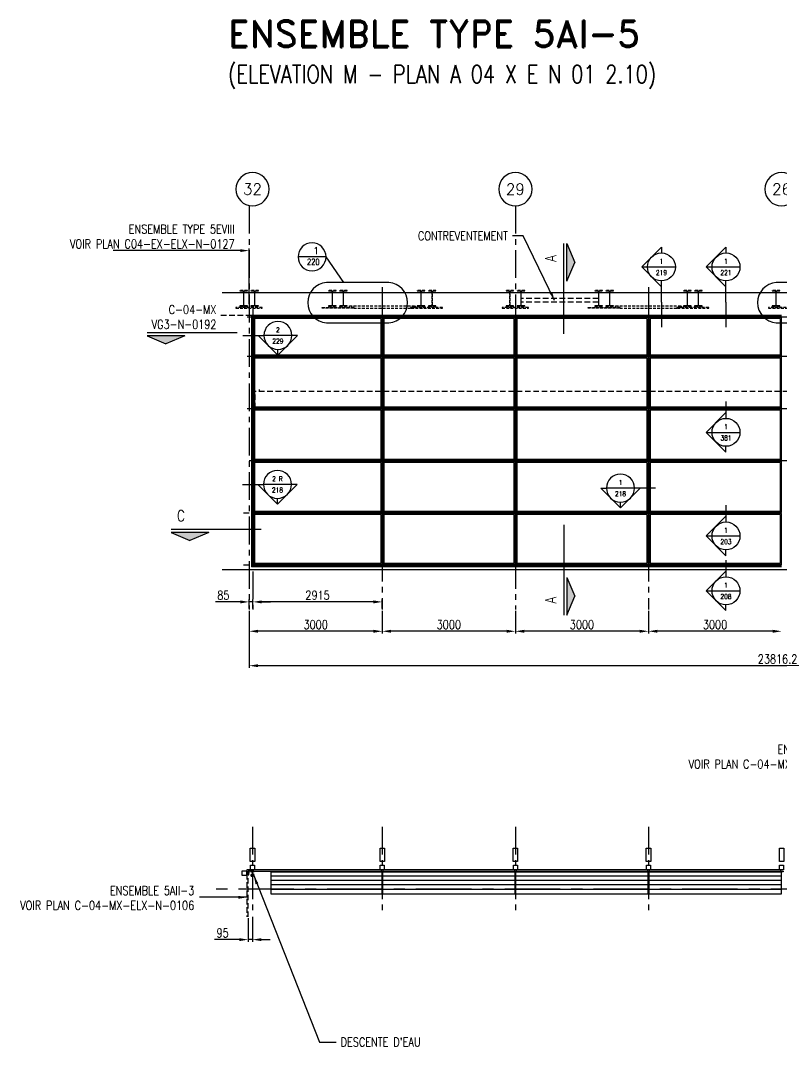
# Model space of a CAD drawing. Extents: x -39848 to 12367, y -31230 to 3285.
# Drawn here: x -39848 to -22698, y -19826 to 3285 of the extents above; entities that cross this region are included whole.
import ezdxf
from ezdxf.enums import TextEntityAlignment as Align

# ---------------------------------------------------------------- set-up
doc = ezdxf.new("R2010")
doc.units = 0
doc.header["$LTSCALE"] = 500
doc.header["$MEASUREMENT"] = 0
for name, pattern in [('AXES', [2, 1.25, -0.25, 0.25, -0.25]), ('AXESX2', [4, 2.5, -0.5, 0.5, -0.5]), ('CACHE', [0.375, 0.25, -0.125]), ('CACHE2', [0.1875, 0.125, -0.0625])]:
    doc.linetypes.add(name, pattern=pattern)
doc.layers.get('0').update_dxf_attribs({"linetype": 'CONTINUOUS'})
doc.layers.get('DEFPOINTS').update_dxf_attribs({"linetype": 'CONTINUOUS'})
for name, color, linetype in [('ALU-VIEW', 5, 'CONTINUOUS'), ('ATT', 3, 'CONTINUOUS'), ('CEN-2', 1, 'AXES'), ('CEN-3', 2, 'AXESX2'), ('DAS-1', 1, 'CACHE2'), ('DAS-2', 1, 'CACHE'), ('DIM', 6, 'CONTINUOUS'), ('HATCH', 1, 'CONTINUOUS'), ('STR', 4, 'CONTINUOUS'), ('THIN-LINE', 1, 'CONTINUOUS'), ('TXT', 7, 'CONTINUOUS')]:
    doc.layers.add(name, color=color, linetype=linetype)
doc.styles.add('ROMAND', font='ROMAND')
doc.styles.add('SIMPLEX', font='SIMPLEX', dxfattribs={"width": 0.8})
doc.dimstyles.new('LEADER', dxfattribs={"dimscale": 50, "dimtxt": 4, "dimasz": 4, "dimexe": 1, "dimexo": 1.5, "dimgap": 2, "dimtad": 0, "dimdec": 1, "dimtxsty": 'SIMPLEX', "dimcen": 2.5, "dimclrd": 1, "dimclre": 1, "dimclrt": 256, "dimazin": 3, "dimtfac": 1, "dimtmove": 0, "dimatfit": 3, "dimtolj": 1})
doc.dimstyles.get("Standard").update_dxf_attribs({"dimscale": 50, "dimtxt": 4, "dimasz": 4, "dimexe": 1, "dimexo": 0.5, "dimgap": 1, "dimtad": 1, "dimdec": 1, "dimtxsty": 'SIMPLEX', "dimcen": 2.5, "dimclrd": 1, "dimclre": 1, "dimclrt": 6, "dimazin": 3, "dimtfac": 1, "dimtmove": 0, "dimatfit": 3, "dimtolj": 1})

# ---------------------------------------------------------------- blocks, each defined once
blk = doc.blocks.new('*D27')
at = {"layer": 'DEFPOINTS', "color": 0}
for p in [(-28695, -9985), (-25695, -9985), (-28695, -10473)]:
    blk.add_point(p, dxfattribs=at)
at = {"layer": 'DIM', "color": 1}
for p, q in [((-28695, -10010), (-28695, -10523)), ((-25895, -10473), (-28495, -10473))]:
    blk.add_line(p, q, dxfattribs=at)
for points in [[(-28495, -10439), (-28495, -10506), (-28695, -10473)], [(-25895, -10439), (-25895, -10506), (-25695, -10473)]]:
    blk.add_solid(points, dxfattribs=at)
at = {"layer": 'DIM', "color": 6, "insert": (-27195, -10323), "char_height": 200, "attachment_point": 5, "style": 'SIMPLEX'}
blk.add_mtext('\\A1;3000', dxfattribs=at)
blk = doc.blocks.new('CAILLEBOTI')
at = {"layer": 'THIN-LINE'}
for p, q in [((5, -100), (2995, -100)), ((5, -199), (2995, -199)), ((5, -298), (2995, -298)), ((5, -397), (2995, -397))]:
    blk.add_line(p, q, dxfattribs=at)
blk.add_lwpolyline([(5, -10), (2995, -10), (2995, -496), (5, -496)], close=True, dxfattribs=at)
blk = doc.blocks.new('*D28')
at = {"color": 1, "linetype": 'BYBLOCK'}
for p, q in [((-34695, -10010), (-34695, -11298)), ((-10879, -10060), (-10879, -11298)), ((-11079, -11248), (-34495, -11248))]:
    blk.add_line(p, q, dxfattribs=at)
for points in [[(-34495, -11215), (-34495, -11281), (-34695, -11248)], [(-11079, -11215), (-11079, -11281), (-10879, -11248)]]:
    blk.add_solid(points, dxfattribs=at)
at = {"layer": 'DEFPOINTS', "color": 0, "linetype": 'BYBLOCK'}
for p in [(-34695, -9985), (-10879, -10035), (-34695, -11248)]:
    blk.add_point(p, dxfattribs=at)
at = {"color": 6, "linetype": 'BYBLOCK', "insert": (-22787, -11098), "char_height": 200, "attachment_point": 5, "style": 'SIMPLEX'}
blk.add_mtext('\\A1;23816.2', dxfattribs=at)
blk = doc.blocks.new('PIJL-VER-ON')
at = {"layer": 'TXT'}
for p, q in [((0, 122), (0, -254)), ((0, -123), (-445, -569)), ((0, -1014), (-445, -569)), ((-445, -569), (-315, -569)), ((-315, -569), (315, -569)), ((0, -1014), (0, -884))]:
    blk.add_line(p, q, dxfattribs=at)
blk.add_circle((0, -569), 315, dxfattribs=at)
blk = doc.blocks.new('*D38')
at = {"layer": 'DEFPOINTS', "color": 0}
for p in [(-25695, -9985), (-22695, -9985), (-25695, -10473)]:
    blk.add_point(p, dxfattribs=at)
at = {"layer": 'DIM', "color": 1}
for p, q in [((-25695, -10010), (-25695, -10523)), ((-22895, -10473), (-25495, -10473))]:
    blk.add_line(p, q, dxfattribs=at)
for points in [[(-25495, -10439), (-25495, -10506), (-25695, -10473)], [(-22895, -10439), (-22895, -10506), (-22695, -10473)]]:
    blk.add_solid(points, dxfattribs=at)
at = {"layer": 'DIM', "color": 6, "insert": (-24195, -10323), "char_height": 200, "attachment_point": 5, "style": 'SIMPLEX'}
blk.add_mtext('\\A1;3000', dxfattribs=at)
blk = doc.blocks.new('PIJL-HOR-RE')
at = {"layer": 'TXT'}
for p, q in [((-238, 0), (238, 0)), ((107, 0), (553, -445)), ((998, 0), (553, -445)), ((998, 0), (868, 0)), ((238, 0), (868, 0)), ((553, -445), (553, -315))]:
    blk.add_line(p, q, dxfattribs=at)
blk.add_circle((553, 0), 315, dxfattribs=at)
at = {"layer": 'ATT', "style": 'SIMPLEX', "width": 0.8}
for tag, p in [('DETAIL', (553, 126)), ('DRAWING', (553, -128))]:
    blk.add_attdef(tag, text='', height=109, dxfattribs=at).set_placement(p, align=Align.MIDDLE)
blk = doc.blocks.new('PIJL-VER-BO')
at = {"layer": 'TXT'}
for p, q in [((0, 1061), (-445, 616)), ((0, 1061), (0, 931)), ((0, 170), (-445, 616)), ((-445, 616), (-315, 616)), ((-315, 616), (315, 616)), ((0, -174), (0, 301))]:
    blk.add_line(p, q, dxfattribs=at)
blk.add_circle((0, 616), 315, dxfattribs=at)
blk = doc.blocks.new('TMP-JB-01')
at = {"layer": 'DAS-1'}
blk.add_lwpolyline([(-293, -455), (297, -455), (297, -467), (-293, -467)], close=True, dxfattribs=at)
blk = doc.blocks.new('IPE360')
blk.add_lwpolyline([(-85, 0), (85, 0), (85, 12.7), (22, 12.7, -0.4142136), (4, 30.7), (4, 329.3, -0.4142136), (22, 347.3), (85, 347.3), (85, 360), (-85, 360), (-85, 347.3), (-22, 347.3, -0.4142136), (-4, 329.3), (-4, 30.7, -0.4142136), (-22, 12.7), (-85, 12.7)], format="xyb", close=True)
blk = doc.blocks.new('TMP-JB-02')
at = {"layer": 'DAS-1'}
for points in [[(-1357, -455), (-655, -455), (-655, -467), (-1357, -467)], [(636, -479), (636, -451), (740, -451), (740, -415), (-740, -415), (-740, -451), (-636, -451), (-636, -479)], [(1357, -455), (655, -455), (655, -467), (1357, -467)]]:
    blk.add_lwpolyline(points, close=True, dxfattribs=at)
blk = doc.blocks.new('ASNR')
at = {"layer": 'TXT'}
blk.add_circle((0, 0), 7.5, dxfattribs=at)
blk = doc.blocks.new('SNEDE')
at = {"layer": 'TXT'}
for p, q in [((-643, 99.6), (169.7, 99.6)), ((-169.7, 72.1), (169.7, 72.1)), ((-169.7, 72.1), (0, 0)), ((169.7, 72.1), (0, 0))]:
    blk.add_line(p, q, dxfattribs=at)
blk.add_solid([(-169.7, 72.1), (0, 0), (169.7, 72.1)], dxfattribs=at)
blk = doc.blocks.new('ARROW-HR')
at = {"layer": 'TXT', "xscale": 2.5, "yscale": 2.5, "zscale": 2.5}
blk.add_blockref('SNEDE', (612, -249), dxfattribs=at)
at = {"layer": 'TXT', "style": 'SIMPLEX', "width": 0.8}
blk.add_attdef('1', text='', height=250, dxfattribs=at).set_placement((867, 186), align=Align.RIGHT)
blk = doc.blocks.new('ARROW-VB')
at = {"layer": 'TXT', "xscale": -0.05, "yscale": 0.05, "zscale": 0.05, "rotation": 270}
blk.add_blockref('SNEDE', (-4.98, 32.15), dxfattribs=at)
at = {"layer": 'TXT', "style": 'SIMPLEX', "width": 0.8}
blk.add_attdef('1', text='', height=5, rotation=90, dxfattribs=at).set_placement((8.39, 35.48), align=Align.RIGHT)
blk = doc.blocks.new('*D50')
at = {"color": 1, "linetype": 'BYBLOCK'}
for p, q in [((-37327, -16932), (-37327, -17469)), ((-37232, -16904), (-37232, -17469)), ((-37527, -17419), (-38086, -17419)), ((-37232, -17419), (-37327, -17419)), ((-37032, -17419), (-36832, -17419))]:
    blk.add_line(p, q, dxfattribs=at)
for points in [[(-37527, -17386), (-37527, -17453), (-37327, -17419)], [(-37032, -17386), (-37032, -17453), (-37232, -17419)]]:
    blk.add_solid(points, dxfattribs=at)
at = {"layer": 'DEFPOINTS', "color": 0, "linetype": 'BYBLOCK'}
for p in [(-37327, -16907), (-37232, -16879), (-37327, -17419)]:
    blk.add_point(p, dxfattribs=at)
at = {"color": 6, "linetype": 'BYBLOCK', "insert": (-37906, -17269), "char_height": 200, "attachment_point": 5, "style": 'SIMPLEX'}
blk.add_mtext('\\A1;95', dxfattribs=at)
blk = doc.blocks.new('*D51')
at = {"color": 1, "linetype": 'BYBLOCK'}
for p, q in [((-37222, -9960), (-37222, -9761)), ((-34507, -9811), (-37022, -9811)), ((-34307, -9960), (-34307, -9761))]:
    blk.add_line(p, q, dxfattribs=at)
for points in [[(-37022, -9778), (-37022, -9845), (-37222, -9811)], [(-34507, -9778), (-34507, -9845), (-34307, -9811)]]:
    blk.add_solid(points, dxfattribs=at)
at = {"layer": 'DEFPOINTS', "color": 0, "linetype": 'BYBLOCK'}
for p in [(-37222, -9811), (-37222, -9985), (-34307, -9985)]:
    blk.add_point(p, dxfattribs=at)
at = {"color": 6, "linetype": 'BYBLOCK', "insert": (-35764, -9661), "char_height": 200, "attachment_point": 5, "style": 'SIMPLEX'}
blk.add_mtext('\\A1;2915', dxfattribs=at)
blk = doc.blocks.new('*D52')
at = {"color": 1, "linetype": 'BYBLOCK'}
for p, q in [((-37507, -9811), (-38066, -9811)), ((-37307, -9960), (-37307, -9761)), ((-37222, -9811), (-37307, -9811)), ((-37222, -9960), (-37222, -9761)), ((-37022, -9811), (-36822, -9811))]:
    blk.add_line(p, q, dxfattribs=at)
for points in [[(-37507, -9778), (-37507, -9845), (-37307, -9811)], [(-37022, -9778), (-37022, -9845), (-37222, -9811)]]:
    blk.add_solid(points, dxfattribs=at)
at = {"layer": 'DEFPOINTS', "color": 0, "linetype": 'BYBLOCK'}
for p in [(-37307, -9811), (-37307, -9985), (-37222, -9985)]:
    blk.add_point(p, dxfattribs=at)
at = {"color": 6, "linetype": 'BYBLOCK', "insert": (-37886, -9661), "char_height": 200, "attachment_point": 5, "style": 'SIMPLEX'}
blk.add_mtext('\\A1;85', dxfattribs=at)
blk = doc.blocks.new('*D53')
at = {"layer": 'DEFPOINTS', "color": 0}
for p in [(-34695, -9985), (-31695, -9985), (-34695, -10473)]:
    blk.add_point(p, dxfattribs=at)
at = {"layer": 'DIM', "color": 1}
for p, q in [((-34695, -10010), (-34695, -10523)), ((-31895, -10473), (-34495, -10473))]:
    blk.add_line(p, q, dxfattribs=at)
for points in [[(-34495, -10439), (-34495, -10506), (-34695, -10473)], [(-31895, -10439), (-31895, -10506), (-31695, -10473)]]:
    blk.add_solid(points, dxfattribs=at)
at = {"layer": 'DIM', "color": 6, "insert": (-33195, -10323), "char_height": 200, "attachment_point": 5, "style": 'SIMPLEX'}
blk.add_mtext('\\A1;3000', dxfattribs=at)
blk = doc.blocks.new('*D54')
at = {"layer": 'DEFPOINTS', "color": 0}
for p in [(-31695, -9985), (-28695, -9985), (-31695, -10473)]:
    blk.add_point(p, dxfattribs=at)
at = {"layer": 'DIM', "color": 1}
for p, q in [((-31695, -10010), (-31695, -10523)), ((-28895, -10473), (-31495, -10473))]:
    blk.add_line(p, q, dxfattribs=at)
for points in [[(-31495, -10439), (-31495, -10506), (-31695, -10473)], [(-28895, -10439), (-28895, -10506), (-28695, -10473)]]:
    blk.add_solid(points, dxfattribs=at)
at = {"layer": 'DIM', "color": 6, "insert": (-30195, -10323), "char_height": 200, "attachment_point": 5, "style": 'SIMPLEX'}
blk.add_mtext('\\A1;3000', dxfattribs=at)
blk = doc.blocks.new('PIJL-HOR-LI')
at = {"layer": 'TXT'}
for p, q in [((-998, 0), (-553, -445)), ((-998, 0), (-868, 0)), ((-107, 0), (-553, -445)), ((238, 0), (-238, 0)), ((-868, 0), (-238, 0)), ((-553, -445), (-553, -315))]:
    blk.add_line(p, q, dxfattribs=at)
blk.add_circle((-553, 0), 315, dxfattribs=at)
at = {"layer": 'ATT', "style": 'SIMPLEX', "width": 0.8}
for tag, p in [('DETAIL', (-553, 126)), ('DRAWING', (-553, -128))]:
    blk.add_attdef(tag, text='', height=109, dxfattribs=at).set_placement(p, align=Align.MIDDLE)
blk = doc.blocks.new('DETNR')
at = {"layer": 'TXT'}
blk.add_line((-10, 0), (10, 0), dxfattribs=at)
blk.add_circle((0, 0), 10, dxfattribs=at)
blk = doc.blocks.new('*D57')
at = {"layer": 'DEFPOINTS', "color": 0}
for p in [(-37762, -1898), (-34695, -3125), (-37762, -3290)]:
    blk.add_point(p, dxfattribs=at)
at = {"layer": 'DIM', "color": 1}
for p, q in [((-34695, -3100), (-34695, -1848)), ((-34895, -1898), (-37762, -1898))]:
    blk.add_line(p, q, dxfattribs=at)
blk.add_solid([(-34895, -1865), (-34895, -1931), (-34695, -1898)], dxfattribs=at)
at = {"layer": 'DIM', "color": 6, "insert": (-35023, -1581), "char_height": 200, "attachment_point": 6, "style": 'SIMPLEX'}
blk.add_mtext('\\A1;ENSEMBLE TYPE 5EVIII\\PVOIR PLAN C04-EX-ELX-N-0127', dxfattribs=at)
blk = doc.blocks.new('_NONE')

msp = doc.modelspace()

# ---------------------------------------------------------------- hatches: boundary and pattern name
at = {"layer": 'HATCH'}
h = msp.add_hatch(dxfattribs=at)
h.set_pattern_fill('ANSI31', color=256, style=0)
h.set_pattern_definition([(135, (-62695.77045, -2723.7579), (0.08838834765, 0.08838834765), [])])
edge = h.paths.add_edge_path()
edge.add_arc((-34620.28, -15965.91), 30, 0, 360)

# ---------------------------------------------------------------- linework, layer by layer
at = {"layer": 'ALU-VIEW'}
for p, q in [((-31695.28, -3359.97), (-34645.28, -3359.97)), ((-34645.28, -3359.97), (-34645.28, -4284.97)), ((-31695.28, -3384.97), (-34620.28, -3384.97)), ((-34620.28, -3384.97), (-34620.28, -4284.97)), ((-31705.28, -3404.97), (-34600.28, -3404.97)), ((-34600.28, -3404.97), (-34600.28, -4274.97)), ((-31730.28, -3429.97), (-34575.28, -3429.97)), ((-34575.28, -3429.97), (-34575.28, -4249.97)), ((-31730.28, -3429.97), (-31730.28, -4249.97)), ((-31705.28, -3404.97), (-31705.28, -4274.97)), ((-28695.28, -3359.97), (-31695.28, -3359.97)), ((-28695.28, -3384.97), (-31695.28, -3384.97)), ((-28705.28, -3404.97), (-31685.28, -3404.97)), ((-31685.28, -3404.97), (-31685.28, -4274.97)), ((-28730.28, -3429.97), (-31660.28, -3429.97)), ((-31660.28, -3429.97), (-31660.28, -4249.97)), ((-28730.28, -3429.97), (-28730.28, -4249.97)), ((-28705.28, -3404.97), (-28705.28, -4274.97)), ((-25695.28, -3359.97), (-28695.28, -3359.97)), ((-25695.28, -3384.97), (-28695.28, -3384.97)), ((-25705.28, -3404.97), (-28685.28, -3404.97)), ((-28685.28, -3404.97), (-28685.28, -4274.97)), ((-25730.28, -3429.97), (-28660.28, -3429.97)), ((-28660.28, -3429.97), (-28660.28, -4249.97)), ((-25730.28, -3429.97), (-25730.28, -4249.97)), ((-25705.28, -3404.97), (-25705.28, -4274.97)), ((-22695.28, -3359.97), (-25695.28, -3359.97)), ((-22695.28, -3384.97), (-25695.28, -3384.97)), ((-22705.28, -3404.97), (-25685.28, -3404.97)), ((-25685.28, -3404.97), (-25685.28, -4274.97)), ((-22730.28, -3429.97), (-25660.28, -3429.97)), ((-25660.28, -3429.97), (-25660.28, -4249.97)), ((-22730.28, -3429.97), (-22730.28, -4249.97)), ((-22705.28, -3404.97), (-22705.28, -4274.97)), ((-34645.28, -4284.97), (-34645.28, -5459.97)), ((-34620.28, -4284.97), (-34620.28, -5459.97)), ((-31705.28, -4274.97), (-34600.28, -4274.97)), ((-31705.28, -4294.97), (-34600.28, -4294.97)), ((-34600.28, -4294.97), (-34600.28, -5449.97)), ((-31730.28, -4249.97), (-34575.28, -4249.97)), ((-31730.28, -4319.97), (-34575.28, -4319.97)), ((-34575.28, -4319.97), (-34575.28, -5424.97)), ((-31730.28, -4319.97), (-31730.28, -5424.97)), ((-31705.28, -4294.97), (-31705.28, -5449.97)), ((-28705.28, -4274.97), (-31685.28, -4274.97)), ((-31685.28, -4294.97), (-31685.28, -5449.97)), ((-28705.28, -4294.97), (-31685.28, -4294.97)), ((-28730.28, -4249.97), (-31660.28, -4249.97)), ((-31660.28, -4319.97), (-31660.28, -5424.97)), ((-28730.28, -4319.97), (-31660.28, -4319.97)), ((-28730.28, -4319.97), (-28730.28, -5424.97)), ((-28705.28, -4294.97), (-28705.28, -5449.97)), ((-25705.28, -4274.97), (-28685.28, -4274.97)), ((-25705.28, -4294.97), (-28685.28, -4294.97)), ((-28685.28, -4294.97), (-28685.28, -5449.97)), ((-25730.28, -4249.97), (-28660.28, -4249.97)), ((-25730.28, -4319.97), (-28660.28, -4319.97)), ((-28660.28, -4319.97), (-28660.28, -5424.97)), ((-25730.28, -4319.97), (-25730.28, -5424.97)), ((-25705.28, -4294.97), (-25705.28, -5449.97)), ((-22705.28, -4274.97), (-25685.28, -4274.97)), ((-25685.28, -4294.97), (-25685.28, -5449.97)), ((-22705.28, -4294.97), (-25685.28, -4294.97)), ((-22730.28, -4249.97), (-25660.28, -4249.97)), ((-25660.28, -4319.97), (-25660.28, -5424.97)), ((-22730.28, -4319.97), (-25660.28, -4319.97)), ((-22730.28, -4319.97), (-22730.28, -5424.97)), ((-22705.28, -4294.97), (-22705.28, -5449.97)), ((-34645.28, -5459.97), (-34645.28, -6634.97)), ((-34620.28, -5459.97), (-34620.28, -6634.97)), ((-31705.28, -5449.97), (-34600.28, -5449.97)), ((-31705.28, -5469.97), (-34600.28, -5469.97)), ((-34600.28, -5469.97), (-34600.28, -6624.97)), ((-31730.28, -5424.97), (-34575.28, -5424.97)), ((-31730.28, -5494.97), (-34575.28, -5494.97)), ((-34575.28, -5494.97), (-34575.28, -6599.97)), ((-31730.28, -5494.97), (-31730.28, -6599.97)), ((-31705.28, -5469.97), (-31705.28, -6624.97)), ((-28705.28, -5449.97), (-31685.28, -5449.97)), ((-28705.28, -5469.97), (-31685.28, -5469.97)), ((-31685.28, -5469.97), (-31685.28, -6624.97)), ((-28730.28, -5424.97), (-31660.28, -5424.97)), ((-28730.28, -5494.97), (-31660.28, -5494.97)), ((-31660.28, -5494.97), (-31660.28, -6599.97)), ((-28730.28, -5494.97), (-28730.28, -6599.97)), ((-28705.28, -5469.97), (-28705.28, -6624.97)), ((-25705.28, -5449.97), (-28685.28, -5449.97)), ((-25705.28, -5469.97), (-28685.28, -5469.97)), ((-28685.28, -5469.97), (-28685.28, -6624.97)), ((-25730.28, -5424.97), (-28660.28, -5424.97)), ((-25730.28, -5494.97), (-28660.28, -5494.97)), ((-28660.28, -5494.97), (-28660.28, -6599.97)), ((-25730.28, -5494.97), (-25730.28, -6599.97)), ((-25705.28, -5469.97), (-25705.28, -6624.97)), ((-22705.28, -5449.97), (-25685.28, -5449.97)), ((-22705.28, -5469.97), (-25685.28, -5469.97)), ((-25685.28, -5469.97), (-25685.28, -6624.97)), ((-22730.28, -5424.97), (-25660.28, -5424.97)), ((-22730.28, -5494.97), (-25660.28, -5494.97)), ((-25660.28, -5494.97), (-25660.28, -6599.97)), ((-22730.28, -5494.97), (-22730.28, -6599.97)), ((-22705.28, -5469.97), (-22705.28, -6624.97)), ((-34645.58, -6634.97), (-34645.28, -7809.97)), ((-34620.36, -6634.97), (-34620.28, -7809.97)), ((-31705.28, -6624.97), (-34600.28, -6624.97)), ((-31705.28, -6644.97), (-34600.28, -6644.97)), ((-34600.28, -6644.97), (-34600.28, -7799.97)), ((-31730.28, -6599.97), (-34575.28, -6599.97)), ((-31730.28, -6669.97), (-34575.28, -6669.97)), ((-34575.28, -6669.97), (-34575.28, -7774.97)), ((-31730.28, -6669.97), (-31730.28, -7774.97)), ((-31705.28, -6644.97), (-31705.28, -7799.97)), ((-28705.28, -6624.97), (-31685.28, -6624.97)), ((-28705.28, -6644.97), (-31685.28, -6644.97)), ((-31685.28, -6644.97), (-31685.28, -7799.97)), ((-28730.28, -6599.97), (-31660.28, -6599.97)), ((-28730.28, -6669.97), (-31660.28, -6669.97)), ((-31660.28, -6669.97), (-31660.28, -7774.97)), ((-28730.28, -6669.97), (-28730.28, -7774.97)), ((-28705.28, -6644.97), (-28705.28, -7799.97)), ((-25705.28, -6624.97), (-28685.28, -6624.97)), ((-25705.28, -6644.97), (-28685.28, -6644.97)), ((-28685.28, -6644.97), (-28685.28, -7799.97)), ((-25730.28, -6599.97), (-28660.28, -6599.97)), ((-25730.28, -6669.97), (-28660.28, -6669.97)), ((-28660.28, -6669.97), (-28660.28, -7774.97)), ((-25730.28, -6669.97), (-25730.28, -7774.97)), ((-25705.28, -6644.97), (-25705.28, -7799.97)), ((-22705.28, -6624.97), (-25685.28, -6624.97)), ((-22705.28, -6644.97), (-25685.28, -6644.97)), ((-25685.28, -6644.97), (-25685.28, -7799.97)), ((-22730.28, -6599.97), (-25660.28, -6599.97)), ((-22730.28, -6669.97), (-25660.28, -6669.97)), ((-25660.28, -6669.97), (-25660.28, -7774.97)), ((-22730.28, -6669.97), (-22730.28, -7774.97)), ((-22705.28, -6644.97), (-22705.28, -7799.97)), ((-34645.28, -7809.97), (-34645.28, -9019.97)), ((-34620.28, -7809.97), (-34620.28, -8994.97)), ((-31705.28, -7799.97), (-34600.28, -7799.97)), ((-34600.28, -7819.97), (-34600.28, -8974.97)), ((-31705.28, -7819.97), (-34600.28, -7819.97)), ((-31730.28, -7774.97), (-34575.28, -7774.97)), ((-34575.28, -7844.97), (-34575.28, -8949.97)), ((-31730.28, -7844.97), (-34575.28, -7844.97)), ((-31730.28, -7844.97), (-31730.28, -8949.97)), ((-31705.28, -7819.97), (-31705.28, -8974.97)), ((-28705.28, -7799.97), (-31685.28, -7799.97)), ((-31685.28, -7819.97), (-31685.28, -8974.97)), ((-28705.28, -7819.97), (-31685.28, -7819.97)), ((-28730.28, -7774.97), (-31660.28, -7774.97)), ((-31660.28, -7844.97), (-31660.28, -8949.97)), ((-28730.28, -7844.97), (-31660.28, -7844.97)), ((-28730.28, -7844.97), (-28730.28, -8949.97)), ((-28705.28, -7819.97), (-28705.28, -8974.97)), ((-25705.28, -7799.97), (-28685.28, -7799.97)), ((-25705.28, -7819.97), (-28685.28, -7819.97)), ((-28685.28, -7819.97), (-28685.28, -8974.97)), ((-25730.28, -7774.97), (-28660.28, -7774.97)), ((-25730.28, -7844.97), (-28660.28, -7844.97)), ((-28660.28, -7844.97), (-28660.28, -8949.97)), ((-25730.28, -7844.97), (-25730.28, -8949.97)), ((-25705.28, -7819.97), (-25705.28, -8974.97)), ((-22705.28, -7799.97), (-25685.28, -7799.97)), ((-25685.28, -7819.97), (-25685.28, -8974.97)), ((-22705.28, -7819.97), (-25685.28, -7819.97)), ((-22730.28, -7774.97), (-25660.28, -7774.97)), ((-25660.28, -7844.97), (-25660.28, -8949.97)), ((-22730.28, -7844.97), (-25660.28, -7844.97)), ((-22730.28, -7844.97), (-22730.28, -8949.97)), ((-22705.28, -7819.97), (-22705.28, -8974.97)), ((-31695.28, -8994.97), (-34620.28, -8994.97)), ((-31705.28, -8974.97), (-34600.28, -8974.97)), ((-31730.28, -8949.97), (-34575.28, -8949.97)), ((-28695.28, -8994.97), (-31695.28, -8994.97)), ((-28705.28, -8974.97), (-31685.28, -8974.97)), ((-28730.28, -8949.97), (-31660.28, -8949.97)), ((-25695.28, -8994.97), (-28695.28, -8994.97)), ((-25705.28, -8974.97), (-28685.28, -8974.97)), ((-25730.28, -8949.97), (-28660.28, -8949.97)), ((-22695.28, -8994.97), (-25695.28, -8994.97)), ((-22705.28, -8974.97), (-25685.28, -8974.97)), ((-22730.28, -8949.97), (-25660.28, -8949.97)), ((-31695.28, -9019.97), (-34645.28, -9019.97)), ((-28695.28, -9019.97), (-31695.28, -9019.97)), ((-25695.28, -9019.97), (-28695.28, -9019.97)), ((-22695.28, -9019.97), (-25695.28, -9019.97))]:
    msp.add_line(p, q, dxfattribs=at)
at = {"layer": 'CEN-2'}
for p, q in [((-34695.28, -890.12), (-34695.28, -9984.97)), ((-28695.28, -890.12), (-28695.28, -9984.97)), ((-31695.28, -2724.97), (-31695.28, -9984.97)), ((-25695.28, -2724.97), (-25695.28, -9984.97)), ((-34610.28, -3124.97), (-34610.28, -9984.97)), ((-8113.57, -3394.97), (-34810.28, -3394.97)), ((-8113.57, -4284.97), (-34810.28, -4284.97)), ((-8113.57, -5459.97), (-34820.28, -5459.97)), ((-8113.57, -6634.97), (-34695.28, -6634.97)), ((-16695.28, -7809.97), (-34820.28, -7809.97)), ((-16695.28, -8984.97), (-34820.28, -8984.97)), ((-34620.28, -14879.37), (-34620.28, -16879.37)), ((-31695.28, -14879.37), (-31695.28, -16879.37)), ((-28695.28, -14879.37), (-28695.28, -16879.37)), ((-25695.28, -14879.37), (-25695.28, -16879.37)), ((-34750.28, -15938.55), (-34715.28, -15938.55)), ((-34605.28, -15845.37), (-34605.28, -15879.37)), ((-31680.28, -15845.37), (-31680.28, -15879.37)), ((-28680.28, -15845.37), (-28680.28, -15879.37)), ((-25680.28, -15845.37), (-25680.28, -15879.37))]:
    msp.add_line(p, q, dxfattribs=at)
at = {"layer": 'CEN-3'}
msp.add_line((-9686.14, -16284.37), (-35573.3, -16284.37), dxfattribs=at)
at = {"layer": 'DAS-2'}
for p, q in [((-26824.28, -2974.97), (-28566.28, -2974.97)), ((-26824.28, -3058.53), (-28566.28, -3058.53)), ((-34645.28, -3359.97), (-35336.9, -3359.97)), ((-8664.6, -5074.97), (-34560.28, -5074.97)), ((-34560.28, -5449.97), (-34560.28, -5074.97)), ((-34470.28, -5024.97), (-34470.28, -5074.97)), ((-34750.28, -15938.55), (-34750.27, -16908.64)), ((-34715.28, -16906.93), (-34715.28, -15938.55))]:
    msp.add_line(p, q, dxfattribs=at)
at = {"layer": 'DIM'}
for p, q in [((-34657.78, -15879.37), (-34715.28, -15879.37)), ((-34715.28, -15879.37), (-34715.28, -15886.05))]:
    msp.add_line(p, q, dxfattribs=at)
for points in [[(-34570.28, -15658.37), (-34670.28, -15658.37), (-34670.28, -15358.37), (-34570.28, -15358.37)], [(-31645.28, -15658.37), (-31745.28, -15658.37), (-31745.28, -15358.37), (-31645.28, -15358.37)], [(-28645.28, -15658.37), (-28745.28, -15658.37), (-28745.28, -15358.37), (-28645.28, -15358.37)], [(-25645.28, -15658.37), (-25745.28, -15658.37), (-25745.28, -15358.37), (-25645.28, -15358.37)], [(-22645.28, -15658.37), (-22745.28, -15658.37), (-22745.28, -15358.37), (-22645.28, -15358.37)], [(-34750.28, -15968.55), (-34750.28, -15878.55), (-34857.28, -15878.55), (-34857.28, -15968.55)], [(-34575.28, -15845.37), (-34665.28, -15845.37), (-34665.28, -15738.37), (-34575.28, -15738.37)], [(-34605.28, -15879.37), (-31710.28, -15879.37), (-31710.28, -15845.37), (-34605.28, -15845.37)], [(-31650.28, -15845.37), (-31740.28, -15845.37), (-31740.28, -15738.37), (-31650.28, -15738.37)], [(-31657.78, -15890.37), (-31732.78, -15890.37), (-31732.78, -15879.37), (-31657.78, -15879.37)], [(-31680.28, -15879.37), (-28710.28, -15879.37), (-28710.28, -15845.37), (-31680.28, -15845.37)], [(-28650.28, -15845.37), (-28740.28, -15845.37), (-28740.28, -15738.37), (-28650.28, -15738.37)], [(-28657.78, -15890.37), (-28732.78, -15890.37), (-28732.78, -15879.37), (-28657.78, -15879.37)], [(-28680.28, -15879.37), (-25710.28, -15879.37), (-25710.28, -15845.37), (-28680.28, -15845.37)], [(-25650.28, -15845.37), (-25740.28, -15845.37), (-25740.28, -15738.37), (-25650.28, -15738.37)], [(-25657.78, -15890.37), (-25732.78, -15890.37), (-25732.78, -15879.37), (-25657.78, -15879.37)], [(-25680.28, -15879.37), (-22710.28, -15879.37), (-22710.28, -15845.37), (-25680.28, -15845.37)], [(-22650.28, -15845.37), (-22740.28, -15845.37), (-22740.28, -15738.37), (-22650.28, -15738.37)], [(-22657.78, -15890.37), (-22732.78, -15890.37), (-22732.78, -15879.37), (-22657.78, -15879.37)]]:
    msp.add_lwpolyline(points, close=True, dxfattribs=at)
for points in [[(-34665.28, -15845.37), (-34750.28, -15845.37), (-34750.28, -15878.55)], [(-34715.28, -15934.06), (-34715.28, -15886.05), (-34705.28, -15886.05), (-34705.28, -15923.55)], [(-34715.28, -15913.04), (-34715.28, -15961.05), (-34705.28, -15961.05), (-34705.28, -15923.55)], [(-34610.77, -15879.37), (-34657.78, -15879.37), (-34657.78, -15890.37), (-34620.28, -15890.37)], [(-34629.79, -15879.37), (-34582.78, -15879.37), (-34582.78, -15890.37), (-34620.28, -15890.37)]]:
    msp.add_lwpolyline(points, dxfattribs=at)
at = {"layer": 'STR'}
for p, q in [((-35303, -2839.97), (-8194.94, -2839.97)), ((-35303, -9084.97), (-10257.85, -9084.97))]:
    msp.add_line(p, q, dxfattribs=at)
at = {"layer": 'THIN-LINE'}
for p, q in [((-31700.28, -15990.37), (-34204.28, -15990.37)), ((-31700.28, -16089.37), (-34204.28, -16089.37)), ((-31700.28, -16188.37), (-34204.28, -16188.37)), ((-31700.28, -16287.37), (-34204.28, -16287.37))]:
    msp.add_line(p, q, dxfattribs=at)
msp.add_lwpolyline([(-31700.28, -15900.37), (-34204.28, -15900.37), (-34204.28, -16386.37), (-31700.28, -16386.37)], close=True, dxfattribs=at)
at = {"layer": 'TXT'}
for p, q in [((-32560.92, -2614.03), (-32962.15, -2039.17)), ((-25403.56, -3056.66), (-25403.56, -3625.2)), ((-23948.81, -3056.66), (-23948.81, -3625.2))]:
    msp.add_line(p, q, dxfattribs=at)
for points in [[(-32953.63, -3525.28), (-31545.38, -3525.28, 0.92318264), (-31545.38, -2614.03), (-32953.63, -2614.03, 0.92318264)], [(-22816.7, -3525.28), (-22570.07, -3525.28, 0.92318264), (-22570.07, -2614.03), (-22816.7, -2614.03, 0.92318264)]]:
    msp.add_lwpolyline(points, format="xyb", close=True, dxfattribs=at)
msp.add_circle((-34620.28, -15965.91), 30, dxfattribs=at)

# ---------------------------------------------------------------- block references
at = {"layer": 'DAS-1'}
for p in [(-34820.28, -3154.97), (-34570.28, -3154.97), (-32820.28, -3154.97), (-32570.28, -3154.97), (-30820.28, -3154.97), (-30570.28, -3154.97), (-28820.28, -3154.97), (-28570.28, -3154.97), (-26820.28, -3154.97), (-26570.28, -3154.97), (-24820.28, -3154.97), (-24570.28, -3154.97), (-22820.28, -3154.97)]:
    msp.add_blockref('IPE360', p, dxfattribs=at)
at = {"layer": 'DIM'}
ref = msp.add_blockref('ASNR', (-34620.28, -515.12), dxfattribs=dict(at, xscale=-50, yscale=50, zscale=50))
ref.add_attrib('NR-AS', '32', dxfattribs={"layer": 'ATT', "height": 250, "style": 'ROMAND'}).set_placement((-34620.28, -515.12), align=Align.MIDDLE)
ref = msp.add_blockref('ASNR', (-28695.28, -515.12), dxfattribs=dict(at, xscale=-50, yscale=50, zscale=50))
ref.add_attrib('NR-AS', '29', dxfattribs={"layer": 'ATT', "height": 250, "style": 'ROMAND'}).set_placement((-28695.28, -515.12), align=Align.MIDDLE)
ref = msp.add_blockref('ASNR', (-22695.28, -515.12), dxfattribs=dict(at, xscale=-50, yscale=50, zscale=50))
ref.add_attrib('NR-AS', '26', dxfattribs={"layer": 'ATT', "height": 250, "style": 'ROMAND'}).set_placement((-22695.28, -515.12), align=Align.MIDDLE)
ref = msp.add_blockref('ARROW-VB', (-27603.7, -3771.3), dxfattribs=dict(at, xscale=-50, yscale=50, zscale=50))
ref.add_attrib('1', 'A', dxfattribs={"layer": 'TXT', "height": 250, "rotation": 90, "style": 'SIMPLEX', "width": 0.8}).set_placement((-27773, -1997.16), align=Align.RIGHT)
ref = msp.add_blockref('PIJL-VER-BO', (-25403.56, -2882.17), dxfattribs=at)
ref.add_attrib('DRAWING', '219', dxfattribs={"layer": 'ATT', "height": 109.375, "style": 'SIMPLEX', "width": 0.8}).set_placement((-25403.56, -2394.03), align=Align.MIDDLE)
ref.add_attrib('DETAIL', '1', dxfattribs={"layer": 'ATT', "height": 109.38, "style": 'SIMPLEX', "width": 0.8}).set_placement((-25403.56, -2140.65), align=Align.MIDDLE)
ref = msp.add_blockref('PIJL-VER-BO', (-23948.81, -2882.17), dxfattribs=at)
ref.add_attrib('DRAWING', '221', dxfattribs={"layer": 'ATT', "height": 109.375, "style": 'SIMPLEX', "width": 0.8}).set_placement((-23948.81, -2394.03), align=Align.MIDDLE)
ref.add_attrib('DETAIL', '1', dxfattribs={"layer": 'ATT', "height": 109.38, "style": 'SIMPLEX', "width": 0.8}).set_placement((-23948.81, -2140.65), align=Align.MIDDLE)
at = {"layer": 'DIM', "xscale": -1}
for name, p in [('TMP-JB-01', (-34695.28, -2724.97)), ('TMP-JB-02', (-31695.28, -2724.97)), ('TMP-JB-01', (-28695.28, -2724.97)), ('TMP-JB-02', (-25695.28, -2724.97)), ('TMP-JB-01', (-22695.28, -2724.97)), ('CAILLEBOTI', (-28695.28, -15890.37)), ('CAILLEBOTI', (-25695.28, -15890.37)), ('CAILLEBOTI', (-22695.28, -15890.37))]:
    msp.add_blockref(name, p, dxfattribs=at)
at = {"layer": 'DIM'}
ref = msp.add_blockref('PIJL-HOR-LI', (-34600.06, -3809.24), dxfattribs=dict(at, xscale=-1))
ref.add_attrib('DETAIL', '2', dxfattribs={"layer": 'ATT', "height": 109.38, "style": 'SIMPLEX', "width": 0.8}).set_placement((-34047.37, -3683.61), align=Align.MIDDLE)
ref.add_attrib('DRAWING', '229', dxfattribs={"layer": 'ATT', "height": 109.375, "style": 'SIMPLEX', "width": 0.8}).set_placement((-34047.37, -3936.99), align=Align.MIDDLE)
ref = msp.add_blockref('PIJL-VER-ON', (-23948.81, -5422.7), dxfattribs=at)
ref.add_attrib('DRAWING', '381', dxfattribs={"layer": 'ATT', "height": 109.375, "style": 'SIMPLEX', "width": 0.8}).set_placement((-23948.81, -6119.2), align=Align.MIDDLE)
ref.add_attrib('DETAIL', '1', dxfattribs={"layer": 'ATT', "height": 109.38, "style": 'SIMPLEX', "width": 0.8}).set_placement((-23948.81, -5865.82), align=Align.MIDDLE)
ref = msp.add_blockref('PIJL-HOR-LI', (-34610.06, -7164.9), dxfattribs=dict(at, xscale=-1))
ref.add_attrib('DETAIL', '2 R', dxfattribs={"layer": 'ATT', "height": 109.375, "style": 'SIMPLEX', "width": 0.8}).set_placement((-34057.37, -7039.27), align=Align.MIDDLE)
ref.add_attrib('DRAWING', '218', dxfattribs={"layer": 'ATT', "height": 109.375, "style": 'SIMPLEX', "width": 0.8}).set_placement((-34057.37, -7292.66), align=Align.MIDDLE)
ref = msp.add_blockref('PIJL-HOR-RE', (-25773.62, -7248.52), dxfattribs=dict(at, xscale=-1))
ref.add_attrib('DRAWING', '218', dxfattribs={"layer": 'ATT', "height": 109.375, "style": 'SIMPLEX', "width": 0.8}).set_placement((-26326.31, -7376.27), align=Align.MIDDLE)
ref.add_attrib('DETAIL', '1', dxfattribs={"layer": 'ATT', "height": 109.38, "style": 'SIMPLEX', "width": 0.8}).set_placement((-26326.31, -7122.89), align=Align.MIDDLE)
ref = msp.add_blockref('ARROW-HR', (-35418.87, -8180.47), dxfattribs=dict(at, xscale=-1))
ref.add_attrib('1', 'C', dxfattribs={"layer": 'TXT', "height": 250, "style": 'SIMPLEX', "width": 0.8}).set_placement((-36143.23, -7994.81), align=Align.RIGHT)
ref = msp.add_blockref('PIJL-VER-ON', (-23948.81, -7756.74), dxfattribs=at)
ref.add_attrib('DRAWING', '203', dxfattribs={"layer": 'ATT', "height": 109.375, "style": 'SIMPLEX', "width": 0.8}).set_placement((-23948.81, -8453.24), align=Align.MIDDLE)
ref.add_attrib('DETAIL', '1', dxfattribs={"layer": 'ATT', "height": 109.38, "style": 'SIMPLEX', "width": 0.8}).set_placement((-23948.81, -8199.86), align=Align.MIDDLE)
ref = msp.add_blockref('ARROW-VB', (-27603.7, -8075.49), dxfattribs=dict(at, xscale=50, yscale=50, zscale=50, rotation=180))
ref.add_attrib('1', 'A', dxfattribs={"layer": 'TXT', "height": 250, "rotation": 90, "style": 'SIMPLEX', "width": 0.8}).set_placement((-27773, -9697.26), align=Align.RIGHT)
ref = msp.add_blockref('PIJL-VER-ON', (-23948.81, -8992.7), dxfattribs=at)
ref.add_attrib('DRAWING', '208', dxfattribs={"layer": 'ATT', "height": 109.375, "style": 'SIMPLEX', "width": 0.8}).set_placement((-23948.81, -9689.2), align=Align.MIDDLE)
ref.add_attrib('DETAIL', '1', dxfattribs={"layer": 'ATT', "height": 109.38, "style": 'SIMPLEX', "width": 0.8}).set_placement((-23948.81, -9435.82), align=Align.MIDDLE)
at = {"layer": 'TXT'}
ref = msp.add_blockref('DETNR', (-33277.15, -2039.17), dxfattribs=dict(at, xscale=-31.5, yscale=31.5, zscale=31.5))
ref.add_attrib('DETAIL', '1', dxfattribs={"layer": 'ATT', "height": 157.5, "style": 'ROMAND'}).set_placement((-33187.15, -1976.17), align=Align.CENTER)
ref.add_attrib('PLAN', '220', dxfattribs={"layer": 'ATT', "height": 141.75, "style": 'ROMAND', "width": 0.7}).set_placement((-33248.8, -2222.22), align=Align.CENTER)
at = {"layer": 'TXT', "xscale": -2.5, "yscale": 2.5, "zscale": 2.5}
msp.add_blockref('SNEDE', (-36571.15, -3997.76), dxfattribs=at)

# ---------------------------------------------------------------- texts
at = {"layer": 'DIM', "color": 6, "insert": (-28863.16, -1565.98), "char_height": 200, "attachment_point": 6, "style": 'SIMPLEX'}
msp.add_mtext('\\A1;CONTREVENTEMENT', dxfattribs=at)
at = {"layer": 'DIM', "char_height": 200, "width": 4519.2198, "attachment_point": 3, "style": 'SIMPLEX'}
for s, insert in [('ENSEMBLE 16A-3\\PVOIR PLAN C-04-MX-ELC-N-0442', (-20861.58, -13032.01)), ('ENSEMBLE 5AII-3\\PVOIR PLAN C-04-MX-ELX-N-0106', (-35932.55, -16214.38))]:
    msp.add_mtext(s, dxfattribs=dict(at, insert=insert))
at = {"layer": 'DIM', "insert": (-32633.43, -19725.92), "char_height": 200, "attachment_point": 4, "style": 'SIMPLEX'}
msp.add_mtext("\\A1;DESCENTE D'EAU", dxfattribs=at)
at = {"layer": 'TXT'}
for s, insert, char_height, width, attachment_point, style in [('ENSEMBLE TYPE 5AI-5', (-35171.12, 3284.83), 600, 14933.2785, 1, 'ROMAND'), ('(ELEVATION M - PLAN A 04 X E N 01 2.10)', (-35172.49, 2277.02), 400, 14933.2785, 1, 'SIMPLEX'), ('C-04-MX\\PVG3-N-0192', (-35431.49, -3125.77), 200, 1209.437, 3, 'SIMPLEX')]:
    msp.add_mtext(s, dxfattribs=dict(at, insert=insert, char_height=char_height, width=width, attachment_point=attachment_point, style=style))

# ---------------------------------------------------------------- dimensions: what is measured, and where the dimension line sits
at = {"layer": 'DIM'}
dim = msp.add_linear_dim(base=(-37762.12, -1897.86), p1=(-34695.28, -3124.97), p2=(-37762.12, -3289.97), text='ENSEMBLE TYPE 5EVIII\\PVOIR PLAN C04-EX-ELX-N-0127', dimstyle='STANDARD', override={"dimblk2": 'NONE', "dimsah": 1, "dimse2": 1}, dxfattribs=at)
dim.commit()
dim.dimension.update_dxf_attribs({"geometry": '*D57', "text_midpoint": (-37091.27, -1897.86), "dimtype": 160})
for base, p1, p2, picture, middle in [((-34695.28, -9811.28), (-34610.28, -9984.97), (-34695.28, -9984.97), '*D52', (-35274.8, -9661.28)), ((-34610.28, -9811.28), (-31695.28, -9984.97), (-34610.28, -9984.97), '*D51', (-33152.78, -9661.28)), ((-34715.28, -17419.45), (-34620.28, -16879.37), (-34715.28, -16906.93), '*D50', (-35294.8, -17269.45))]:
    dim = msp.add_linear_dim(base=base, p1=p1, p2=p2, dimstyle='STANDARD', dxfattribs=at)
    dim.commit()
    dim.dimension.update_dxf_attribs({"geometry": picture, "text_midpoint": middle, "insert": (2611.31, 0)})
dim = msp.add_linear_dim(base=(-34695.28, -11247.92), p1=(-10879.08, -10034.97), p2=(-34695.28, -9984.97), dimstyle='STANDARD', dxfattribs=at)
dim.commit()
dim.dimension.update_dxf_attribs({"geometry": '*D28', "text_midpoint": (-22787.18, -11097.92)})
for base, p1, p2, picture, middle in [((-34695.28, -10472.74), (-31695.28, -9984.97), (-34695.28, -9984.97), '*D53', (-33195.28, -10322.74)), ((-31695.28, -10472.74), (-28695.28, -9984.97), (-31695.28, -9984.97), '*D54', (-30195.28, -10322.74)), ((-28695.28, -10472.74), (-25695.28, -9984.97), (-28695.28, -9984.97), '*D27', (-27195.28, -10322.74)), ((-25695.28, -10472.74), (-22695.28, -9984.97), (-25695.28, -9984.97), '*D38', (-24195.28, -10322.74))]:
    dim = msp.add_linear_dim(base=base, p1=p1, p2=p2, dimstyle='STANDARD', override={"dimse1": 1, "dimtmove": 1}, dxfattribs=at)
    dim.commit()
    dim.dimension.update_dxf_attribs({"geometry": picture, "text_midpoint": middle})

# ---------------------------------------------------------------- leaders
at = {"layer": 'DIM', "color": 1, "annotation_type": 0, "has_hookline": 1}
for points, hookline_direction, text_width in [([(-27809.77, -3020.39), (-28517.32, -1565.98), (-28763.16, -1565.98)], 1, 2285.71), ([(-34592.65, -15975.56), (-33106.3, -19725.92), (-32733.43, -19725.92)], 0, 2003.81)]:
    msp.add_leader(points, dimstyle='LEADER', dxfattribs=dict(at, hookline_direction=hookline_direction, text_width=text_width))
at = {"layer": 'DIM', "color": 1}
msp.add_leader([(-34738.82, -16466), (-35816.81, -16466)], dimstyle='LEADER', dxfattribs=at)

doc.saveas('drawing.dxf')
